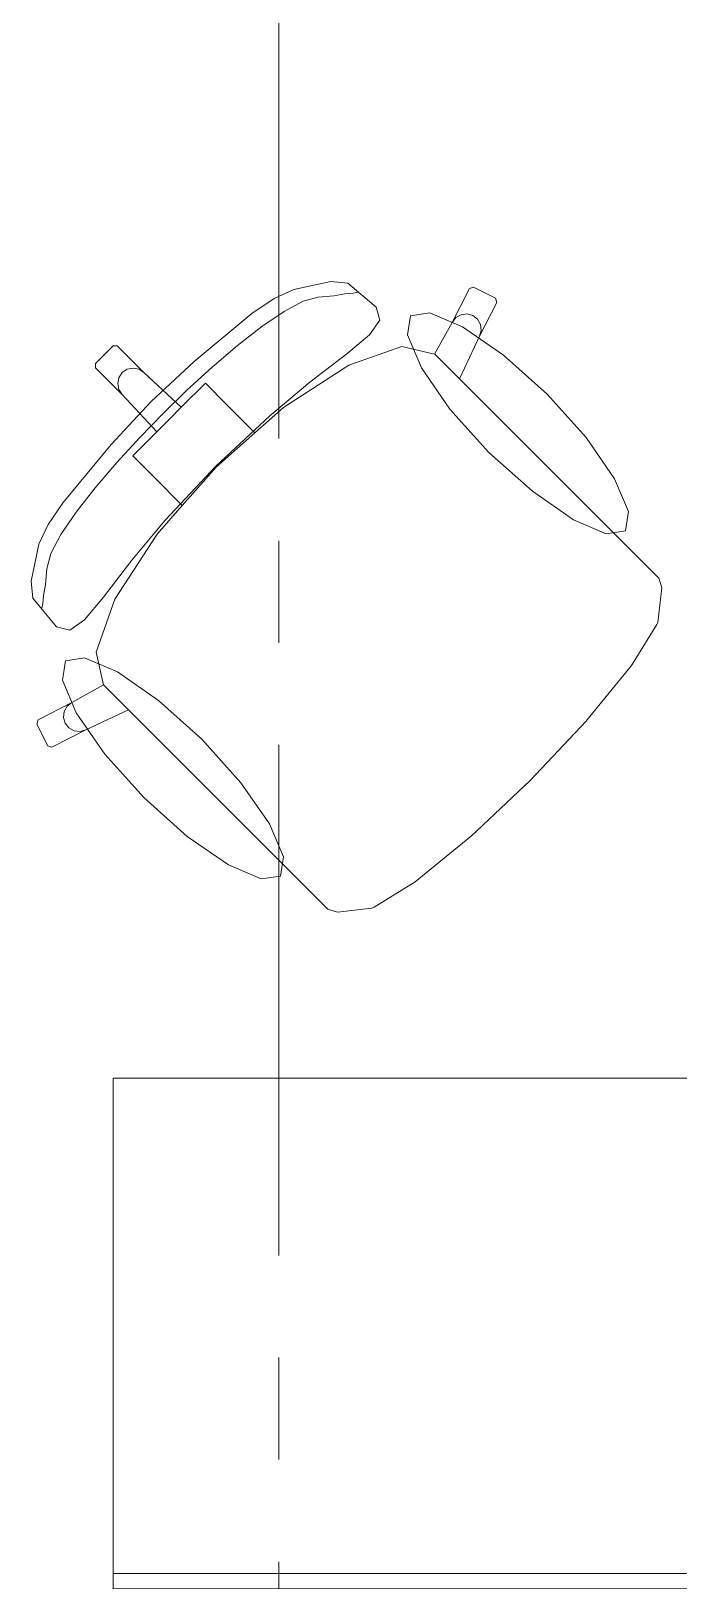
# Model space of a CAD drawing. Header units: inches. Extents: x -19 to 5698, y -728 to 92.
# Drawn here: x 223.8 to 224.433, y 34.992 to 36.51 of the extents above; entities that cross this region are included whole.
import ezdxf

# ---------------------------------------------------------------- set-up
doc = ezdxf.new("R2010")
doc.units = ezdxf.units.IN
doc.header["$MEASUREMENT"] = 0
doc.linetypes.add('Punto & Raya', pattern=[0.65, 0.5, -0.075, 0, -0.075])
doc.layers.add('Interior - Mobiliario', color=7, linetype='Continuous')
doc.layers.add('Marcador - Secciones', color=7, linetype='Continuous')

msp = doc.modelspace()

# ---------------------------------------------------------------- linework, layer by layer
at = {"layer": 'Interior - Mobiliario', "color": 175, "linetype": 'Continuous', "lineweight": 13}
for p, q in [((224.0572, 36.2573), (224.0379, 36.2484)), ((224.0933, 36.2651), (224.0572, 36.2573)), ((224.1101, 36.2632), (224.0933, 36.2651)), ((224.0965, 36.2508), (224.1073, 36.2528)), ((224.1073, 36.2528), (224.1154, 36.2536)), ((224.1379, 36.24), (224.1101, 36.2632)), ((224.1154, 36.2536), (224.1199, 36.2544)), ((224.2293, 36.258), (224.2123, 36.2249)), ((224.2333, 36.2594), (224.2293, 36.258)), ((224.2547, 36.2486), (224.2333, 36.2594)), ((224.0379, 36.2484), (224.0162, 36.2335)), ((224.0476, 36.2357), (224.0664, 36.2457)), ((224.0664, 36.2457), (224.0811, 36.2496)), ((224.0811, 36.2496), (224.0965, 36.2508)), ((224.1413, 36.2271), (224.1379, 36.24)), ((224.239, 36.2114), (224.256, 36.2445)), ((224.256, 36.2445), (224.2547, 36.2486)), ((224.0162, 36.2335), (223.9595, 36.1866)), ((224.0257, 36.2209), (224.0476, 36.2357)), ((224.1313, 36.2128), (224.1413, 36.2271)), ((224.2123, 36.2249), (224.195, 36.1939)), ((224.216, 36.2296), (224.2123, 36.2249)), ((224.2211, 36.2324), (224.216, 36.2296)), ((224.2269, 36.2332), (224.2211, 36.2324)), ((224.2325, 36.2316), (224.2269, 36.2332)), ((224.2371, 36.228), (224.2325, 36.2316)), ((224.24, 36.2229), (224.2371, 36.228)), ((224.2406, 36.2171), (224.24, 36.2229)), ((224.0019, 36.2023), (224.0257, 36.2209)), ((224.109, 36.1942), (224.1313, 36.2128)), ((224.2194, 36.1697), (224.239, 36.2114)), ((224.239, 36.2114), (224.2406, 36.2171)), ((223.863, 36.1848), (223.8715, 36.1933)), ((223.8801, 36.2019), (223.8715, 36.1933)), ((223.8843, 36.2019), (223.8801, 36.2019)), ((223.9104, 36.1758), (223.8843, 36.2019)), ((223.9772, 36.1811), (224.0019, 36.2023)), ((224.0729, 36.1663), (224.109, 36.1942)), ((224.163, 36.2014), (224.1111, 36.183)), ((224.195, 36.1939), (224.163, 36.2014)), ((224.1952, 36.1939), (224.195, 36.1939)), ((224.1952, 36.1939), (224.2194, 36.1697)), ((223.863, 36.1805), (223.863, 36.1848)), ((223.8891, 36.1544), (223.863, 36.1805)), ((223.8941, 36.179), (223.8892, 36.1757)), ((223.8998, 36.1801), (223.8941, 36.179)), ((223.9056, 36.179), (223.8998, 36.1801)), ((223.9104, 36.1758), (223.9056, 36.179)), ((223.9595, 36.1866), (223.9173, 36.1475)), ((223.9525, 36.1586), (223.9772, 36.1811)), ((224.1111, 36.183), (224.0472, 36.1417)), ((223.8847, 36.165), (223.8859, 36.1708)), ((223.8858, 36.1593), (223.8847, 36.165)), ((223.8859, 36.1708), (223.8892, 36.1757)), ((223.9469, 36.1418), (223.9104, 36.1758)), ((223.9706, 36.1654), (223.9469, 36.1418)), ((223.9917, 36.1443), (223.9706, 36.1654)), ((224.0336, 36.1335), (224.0729, 36.1663)), ((224.3673, 36.0218), (224.2194, 36.1697)), ((223.8782, 36.1053), (223.9173, 36.1475)), ((223.8891, 36.1544), (223.8858, 36.1593)), ((223.9231, 36.1179), (223.8891, 36.1544)), ((223.9291, 36.1358), (223.9525, 36.1586)), ((223.9291, 36.1358), (223.9063, 36.1123)), ((223.9469, 36.1418), (223.935, 36.1299)), ((223.9808, 36.0841), (224.0336, 36.1335)), ((224.0191, 36.1169), (223.9917, 36.1443)), ((224.0472, 36.1417), (224.0191, 36.1169)), ((223.8994, 36.0943), (223.9231, 36.1179)), ((223.9231, 36.1179), (223.935, 36.1299)), ((224.0191, 36.1169), (223.9813, 36.0836)), ((223.8314, 36.0486), (223.8782, 36.1053)), ((223.9063, 36.1123), (223.8837, 36.0877)), ((223.8837, 36.0877), (223.8625, 36.0629)), ((223.9206, 36.0731), (223.8994, 36.0943)), ((223.9479, 36.0457), (223.9206, 36.0731)), ((223.9808, 36.0841), (223.9313, 36.0313)), ((223.9479, 36.0457), (223.9813, 36.0836)), ((223.8625, 36.0629), (223.844, 36.0391)), ((223.8165, 36.0269), (223.8314, 36.0486)), ((223.9232, 36.0176), (223.9479, 36.0457)), ((223.8075, 36.0077), (223.8165, 36.0269)), ((223.844, 36.0391), (223.8291, 36.0173)), ((223.9313, 36.0313), (223.8986, 35.992)), ((223.8291, 36.0173), (223.8192, 35.9985)), ((223.8818, 35.9538), (223.9232, 36.0176)), ((224.3928, 35.9963), (224.3673, 36.0218)), ((223.7998, 35.9716), (223.8075, 36.0077)), ((223.8192, 35.9985), (223.8152, 35.9837)), ((224.4148, 35.9743), (224.3928, 35.9963)), ((223.8152, 35.9837), (223.8141, 35.9683)), ((223.8986, 35.992), (223.8707, 35.9558)), ((223.8016, 35.9548), (223.7998, 35.9716)), ((223.8141, 35.9683), (223.8121, 35.9576)), ((224.4136, 35.9311), (224.4176, 35.965)), ((224.4176, 35.965), (224.4148, 35.9743)), ((223.8248, 35.9269), (223.8016, 35.9548)), ((223.8113, 35.9495), (223.8105, 35.945)), ((223.8121, 35.9576), (223.8113, 35.9495)), ((223.8707, 35.9558), (223.8521, 35.9335)), ((223.8635, 35.9018), (223.8818, 35.9538)), ((223.8377, 35.9235), (223.8248, 35.9269)), ((223.8521, 35.9335), (223.8377, 35.9235)), ((224.3878, 35.889), (224.4127, 35.929)), ((224.4127, 35.929), (224.4136, 35.9311)), ((223.8709, 35.8699), (223.8635, 35.9018)), ((224.3443, 35.8353), (224.3878, 35.889)), ((223.8399, 35.8525), (223.8709, 35.8699)), ((223.871, 35.8696), (223.8709, 35.8699)), ((223.871, 35.8696), (223.8952, 35.8454)), ((223.8068, 35.8356), (223.8399, 35.8525)), ((223.8317, 35.8379), (223.8324, 35.8438)), ((223.8324, 35.8438), (223.8353, 35.8489)), ((223.8353, 35.8489), (223.8399, 35.8525)), ((223.8952, 35.8454), (223.8534, 35.8258)), ((224.0431, 35.6976), (223.8952, 35.8454)), ((223.8055, 35.8315), (223.8068, 35.8356)), ((223.8163, 35.8101), (223.8055, 35.8315)), ((223.8333, 35.8323), (223.8317, 35.8379)), ((223.8369, 35.8277), (223.8333, 35.8323)), ((223.842, 35.8249), (223.8369, 35.8277)), ((224.2887, 35.7761), (224.3436, 35.8345)), ((224.3436, 35.8345), (224.3443, 35.8353)), ((223.8534, 35.8258), (223.8203, 35.8089)), ((223.8478, 35.8242), (223.842, 35.8249)), ((223.8534, 35.8258), (223.8478, 35.8242)), ((223.8203, 35.8089), (223.8163, 35.8101)), ((224.2887, 35.7761), (224.2304, 35.7213)), ((224.2296, 35.7206), (224.1759, 35.677)), ((224.2304, 35.7213), (224.2296, 35.7206)), ((224.0686, 35.672), (224.0431, 35.6976)), ((224.1759, 35.677), (224.1359, 35.6521)), ((224.0905, 35.6501), (224.0686, 35.672)), ((224.0998, 35.6472), (224.0905, 35.6501)), ((224.1337, 35.6512), (224.0998, 35.6472)), ((224.1359, 35.6521), (224.1337, 35.6512)), ((223.8801, 34.9997), (223.8801, 34.9697)), ((225.1651, 34.9997), (223.8801, 34.9997))]:
    msp.add_line(p, q, dxfattribs=at)
at = {"layer": 'Interior - Mobiliario', "color": 175, "linetype": 'Continuous', "lineweight": 13, "flags": 128}
for points in [[(225.1801, 34.9847), (225.1801, 36.4847), (224.5801, 36.4847), (224.5801, 35.4847), (223.8801, 35.4847), (223.8801, 34.9847)], [(224.3052, 36.1546), (224.2627, 36.1927), (224.2224, 36.2207), (224.1903, 36.2343), (224.1714, 36.2315), (224.1685, 36.2126), (224.1821, 36.1805), (224.2101, 36.1401), (224.2483, 36.0976), (224.2908, 36.0595), (224.3311, 36.0315), (224.3632, 36.0179), (224.3821, 36.0207), (224.385, 36.0396), (224.3714, 36.0717), (224.3434, 36.1121)], [(223.9103, 35.7596), (223.8721, 35.8021), (223.8441, 35.8425), (223.8305, 35.8745), (223.8334, 35.8935), (223.8523, 35.8963), (223.8844, 35.8827), (223.9247, 35.8547), (223.9672, 35.8166), (224.0054, 35.7741), (224.0334, 35.7337), (224.047, 35.7016), (224.0441, 35.6827), (224.0252, 35.6799), (223.9931, 35.6935), (223.9528, 35.7215)]]:
    msp.add_lwpolyline(points, close=True, dxfattribs=at)
at = {"layer": 'Marcador - Secciones', "color": 251, "linetype": 'Punto & Raya', "lineweight": 13, "true_color": 0x636466}
msp.add_line((224.0425, 46.2111), (224.0425, 0.8878), dxfattribs=at)

doc.saveas('drawing.dxf')
